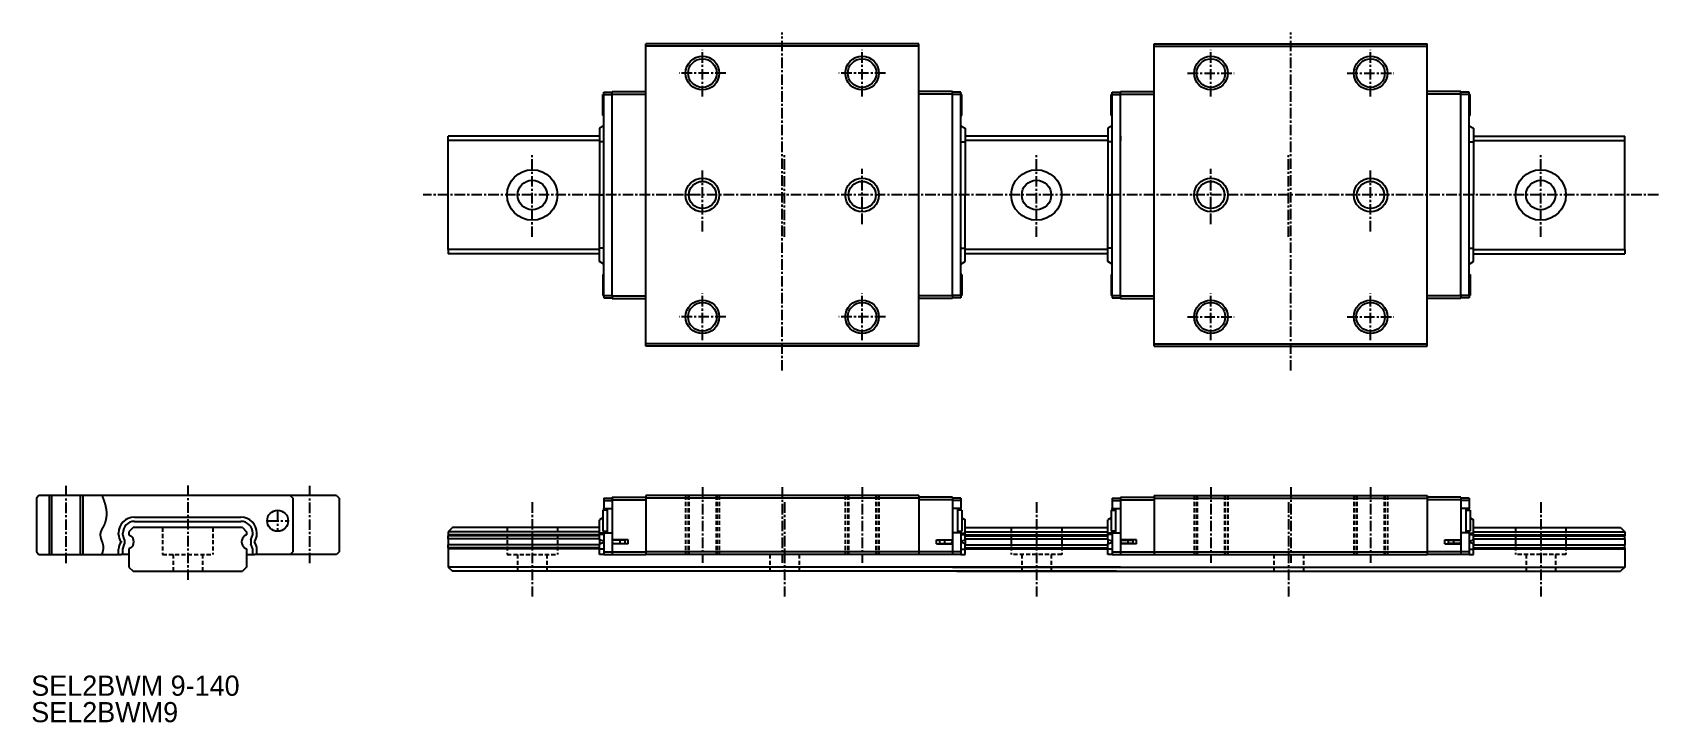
# Model space of a CAD drawing. Extents: x -4 to 189, y 10 to 92.
import ezdxf

# ---------------------------------------------------------------- set-up
doc = ezdxf.new("R2010")
doc.units = 0
doc.linetypes.add('CENTER', pattern=[2, 1.25, -0.25, 0.25, -0.25])
doc.linetypes.add('DASHED', pattern=[0.75, 0.5, -0.25])
doc.layers.get('0').update_dxf_attribs({"linetype": 'CONTINUOUS'})
doc.layers.add('CENTER', color=1, linetype='CENTER')

msp = doc.modelspace()

# ---------------------------------------------------------------- linework, layer by layer
at = {"color": 7, "linetype": 'CONTINUOUS'}
for p, q in [((68.5, 54.47), (68.5, 90.47)), ((101, 90.47), (68.5, 90.47)), ((101, 90.17), (68.5, 90.17)), ((101, 54.47), (101, 90.47)), ((129, 54.47), (129, 90.47)), ((129, 90.47), (161.5, 90.47)), ((129, 90.17), (161.5, 90.17)), ((161.5, 54.47), (161.5, 90.47)), ((63.5, 84.42), (63.4, 84.42)), ((63.4, 81.92), (63.4, 84.42)), ((63.5, 84.42), (63.5, 84.72)), ((63.5, 84.72), (64.5, 84.72)), ((63.5, 60.52), (63.5, 84.42)), ((63.5, 84.42), (64.5, 84.42)), ((64.5, 84.77), (68.5, 84.77)), ((64.5, 84.47), (64.5, 84.77)), ((64.5, 84.47), (68.5, 84.47)), ((64.5, 60.47), (64.5, 84.47)), ((105, 84.77), (101, 84.77)), ((105, 84.47), (101, 84.47)), ((105, 84.47), (105, 84.77)), ((106, 84.72), (105, 84.72)), ((105, 60.47), (105, 84.47)), ((106, 84.42), (105, 84.42)), ((106, 84.42), (106, 84.72)), ((106, 60.52), (106, 84.42)), ((106.1, 84.42), (106, 84.42)), ((106.1, 81.92), (106.1, 84.42)), ((123.9, 81.92), (123.9, 84.42)), ((123.9, 84.42), (124, 84.42)), ((124, 84.42), (124, 84.72)), ((124, 84.72), (125, 84.72)), ((124, 60.52), (124, 84.42)), ((124, 84.42), (125, 84.42)), ((125, 84.77), (129, 84.77)), ((125, 84.47), (125, 84.77)), ((125, 84.47), (129, 84.47)), ((125, 60.47), (125, 84.47)), ((165.5, 84.77), (161.5, 84.77)), ((165.5, 84.47), (161.5, 84.47)), ((165.5, 84.47), (165.5, 84.77)), ((166.5, 84.72), (165.5, 84.72)), ((165.5, 60.47), (165.5, 84.47)), ((166.5, 84.42), (165.5, 84.42)), ((166.5, 84.42), (166.5, 84.72)), ((166.5, 60.52), (166.5, 84.42)), ((166.5, 84.42), (166.6, 84.42)), ((166.6, 81.92), (166.6, 84.42)), ((63.4, 81.92), (63.5, 81.92)), ((106, 81.92), (106.1, 81.92)), ((124, 81.92), (123.9, 81.92)), ((166.6, 81.92), (166.5, 81.92)), ((45, 78.97), (45, 79.47)), ((63, 79.47), (45, 79.47)), ((63.5, 80.7), (63, 80.4)), ((63, 80.4), (63, 78.8)), ((106, 80.7), (106.5, 80.4)), ((106.5, 80.4), (106.5, 78.8)), ((123.5, 79.47), (106.5, 79.47)), ((124, 80.7), (123.5, 80.4)), ((123.5, 80.4), (123.5, 78.8)), ((125, 79.47), (125, 78.97)), ((166.5, 80.7), (167, 80.4)), ((167, 80.4), (167, 78.8)), ((167, 79.47), (185, 79.47)), ((185, 78.97), (185, 79.47)), ((45, 65.97), (45, 78.97)), ((63, 78.97), (45, 78.97)), ((63, 78.8), (63, 72.47)), ((63.5, 78.8), (63, 78.8)), ((106, 78.8), (106.5, 78.8)), ((123.5, 78.97), (106.5, 78.97)), ((106.5, 78.8), (106.5, 72.47)), ((123.5, 78.8), (123.5, 72.47)), ((124, 78.8), (123.5, 78.8)), ((166.5, 78.8), (167, 78.8)), ((167, 78.97), (185, 78.97)), ((167, 78.8), (167, 72.47)), ((185, 65.97), (185, 78.97)), ((63, 72.47), (63.5, 72.47)), ((63, 66.14), (63, 72.47)), ((106.5, 72.47), (106, 72.47)), ((106.5, 66.14), (106.5, 72.47)), ((123.5, 66.14), (123.5, 72.47)), ((123.5, 72.47), (124, 72.47)), ((167, 72.47), (166.5, 72.47)), ((167, 66.14), (167, 72.47)), ((45, 65.97), (45, 65.47)), ((63, 65.97), (45, 65.97)), ((63.5, 66.14), (63, 66.14)), ((63, 64.54), (63, 66.14)), ((106, 66.14), (106.5, 66.14)), ((106.5, 64.54), (106.5, 66.14)), ((123.5, 65.97), (106.5, 65.97)), ((123.5, 64.54), (123.5, 66.14)), ((124, 66.14), (123.5, 66.14)), ((125, 65.47), (125, 65.97)), ((166.5, 66.14), (167, 66.14)), ((167, 64.54), (167, 66.14)), ((167, 65.97), (185, 65.97)), ((185, 65.97), (185, 65.47)), ((63, 65.47), (45, 65.47)), ((63.5, 64.24), (63, 64.54)), ((106, 64.24), (106.5, 64.54)), ((123.5, 65.47), (106.5, 65.47)), ((124, 64.24), (123.5, 64.54)), ((166.5, 64.24), (167, 64.54)), ((167, 65.47), (185, 65.47)), ((63.4, 63.02), (63.4, 60.52)), ((63.5, 63.02), (63.4, 63.02)), ((106.1, 63.02), (106, 63.02)), ((106.1, 63.02), (106.1, 60.52)), ((123.9, 63.02), (123.9, 60.52)), ((123.9, 63.02), (124, 63.02)), ((166.5, 63.02), (166.6, 63.02)), ((166.6, 63.02), (166.6, 60.52)), ((63.4, 60.52), (63.5, 60.52)), ((63.5, 60.52), (63.5, 60.22)), ((63.5, 60.52), (64.5, 60.52)), ((63.5, 60.22), (64.5, 60.22)), ((64.5, 60.47), (68.5, 60.47)), ((64.5, 60.47), (64.5, 60.17)), ((64.5, 60.17), (68.5, 60.17)), ((105, 60.47), (101, 60.47)), ((105, 60.17), (101, 60.17)), ((106, 60.52), (105, 60.52)), ((105, 60.47), (105, 60.17)), ((106, 60.22), (105, 60.22)), ((106, 60.52), (106.1, 60.52)), ((106, 60.52), (106, 60.22)), ((124, 60.52), (123.9, 60.52)), ((124, 60.52), (124, 60.22)), ((124, 60.52), (125, 60.52)), ((124, 60.22), (125, 60.22)), ((125, 60.47), (129, 60.47)), ((125, 60.47), (125, 60.17)), ((125, 60.17), (129, 60.17)), ((165.5, 60.47), (161.5, 60.47)), ((165.5, 60.17), (161.5, 60.17)), ((166.5, 60.52), (165.5, 60.52)), ((165.5, 60.47), (165.5, 60.17)), ((166.5, 60.22), (165.5, 60.22)), ((166.5, 60.52), (166.5, 60.22)), ((166.6, 60.52), (166.5, 60.52)), ((101, 54.77), (68.5, 54.77)), ((101, 54.47), (68.5, 54.47)), ((129, 54.77), (161.5, 54.77)), ((129, 54.47), (161.5, 54.47)), ((-3.7, 36.7), (-4, 36.4)), ((-4, 36.4), (-4, 30)), ((31.7, 36.7), (-3.7, 36.7)), ((-2.2, 36.7), (-2.2, 29.7)), ((1.2, 36.7), (1.2, 29.7)), ((26.2, 36.7), (26.5, 36.4)), ((26.5, 36.4), (26.5, 30)), ((31.7, 36.7), (32, 36.4)), ((32, 36.4), (32, 30)), ((63.9, 34.95), (63.4, 34.95)), ((63.4, 34.95), (63.4, 32.45)), ((63.5, 36.4), (64.5, 36.4)), ((63.5, 36.4), (63.5, 36.1)), ((63.5, 36.1), (64.5, 36.1)), ((63.5, 36.1), (63.5, 35.15)), ((63.5, 34.95), (63.5, 35.15)), ((63.5, 35.15), (64.5, 35.15)), ((63.9, 35.15), (63.9, 32.25)), ((64.5, 36.5), (68.5, 36.5)), ((64.5, 36.5), (64.5, 36.2)), ((64.5, 36.2), (68.5, 36.2)), ((64.5, 36.2), (64.5, 31.45)), ((101, 36.7), (68.5, 36.7)), ((68.5, 36.7), (68.5, 36.4)), ((101, 36.4), (68.5, 36.4)), ((68.5, 36.4), (68.5, 30)), ((101, 36.7), (101, 36.4)), ((105, 36.5), (101, 36.5)), ((101, 36.4), (101, 30)), ((105, 36.2), (101, 36.2)), ((105, 36.5), (105, 36.2)), ((106, 36.4), (105, 36.4)), ((105, 36.2), (105, 31.45)), ((106, 36.1), (105, 36.1)), ((106, 35.15), (105, 35.15)), ((105.6, 35.15), (105.6, 32.25)), ((106.1, 34.95), (105.6, 34.95)), ((106, 36.4), (106, 36.1)), ((106, 36.1), (106, 35.15)), ((106, 34.95), (106, 35.15)), ((106.1, 34.95), (106.1, 32.45)), ((123.9, 34.95), (124.4, 34.95)), ((123.9, 34.95), (123.9, 32.45)), ((124, 36.4), (124, 36.1)), ((124, 36.4), (125, 36.4)), ((124, 36.1), (124, 35.15)), ((124, 36.1), (125, 36.1)), ((124, 34.95), (124, 35.15)), ((124, 35.15), (125, 35.15)), ((124.4, 35.15), (124.4, 32.25)), ((125, 36.5), (129, 36.5)), ((125, 36.5), (125, 36.2)), ((125, 36.2), (129, 36.2)), ((125, 36.2), (125, 31.45)), ((129, 36.7), (161.5, 36.7)), ((129, 36.7), (129, 36.4)), ((129, 36.4), (161.5, 36.4)), ((129, 36.4), (129, 30)), ((161.5, 36.7), (161.5, 36.4)), ((165.5, 36.5), (161.5, 36.5)), ((161.5, 36.4), (161.5, 30)), ((165.5, 36.2), (161.5, 36.2)), ((165.5, 36.5), (165.5, 36.2)), ((166.5, 36.4), (165.5, 36.4)), ((165.5, 36.2), (165.5, 31.45)), ((166.5, 36.1), (165.5, 36.1)), ((166.5, 35.15), (165.5, 35.15)), ((166.1, 35.15), (166.1, 32.25)), ((166.1, 34.95), (166.6, 34.95)), ((166.5, 36.4), (166.5, 36.1)), ((166.5, 36.1), (166.5, 35.15)), ((166.5, 34.95), (166.5, 35.15)), ((166.6, 34.95), (166.6, 32.45)), ((7.5, 32.9), (7, 32.4)), ((20.5, 32.9), (7.5, 32.9)), ((7.67, 34.13), (20.33, 34.13)), ((7.67, 33.63), (20.33, 33.63)), ((20.5, 32.9), (21, 32.4)), ((45.5, 32.9), (45, 32.4)), ((63, 32.9), (45.5, 32.9)), ((63.4, 34.07), (63, 33.83)), ((63, 32.23), (63, 33.83)), ((106.1, 34.07), (106.5, 33.83)), ((106.5, 32.23), (106.5, 33.83)), ((106.5, 32.9), (123.5, 32.9)), ((123.9, 34.07), (123.5, 33.83)), ((123.5, 32.23), (123.5, 33.83)), ((166.6, 34.07), (167, 33.83)), ((167, 32.23), (167, 33.83)), ((167, 32.9), (184.5, 32.9)), ((184.5, 32.9), (185, 32.4)), ((5.77, 32.07), (5.77, 32.23)), ((6.06, 31.26), (6.06, 31.14)), ((6.27, 32.07), (6.27, 32.23)), ((6.49, 31.45), (6.27, 32.07)), ((6.49, 31.45), (6.49, 30.95)), ((7, 32.4), (7, 32.03)), ((7, 32.03), (7.23, 31.9)), ((21, 32.03), (20.77, 31.9)), ((21, 32.4), (21, 32.03)), ((21.51, 31.45), (21.73, 32.07)), ((21.51, 31.45), (21.51, 30.95)), ((21.73, 32.07), (21.73, 32.23)), ((21.95, 31.26), (21.95, 31.14)), ((22.23, 32.07), (22.23, 32.23)), ((63, 32.4), (45, 32.4)), ((45, 32.4), (45, 32.4)), ((45, 32.4), (45, 32.03)), ((63, 32.03), (45, 32.03)), ((45, 32.03), (45, 31.9)), ((63, 31.9), (45, 31.9)), ((45, 31.55), (45, 31.9)), ((63, 31.55), (45, 31.55)), ((45, 31.55), (45, 30.85)), ((63.5, 32.23), (63, 32.23)), ((63, 32.07), (63, 32.23)), ((63, 31.45), (63, 32.07)), ((63.5, 32.07), (63, 32.07)), ((63, 31.45), (63, 30.95)), ((63.5, 31.26), (63, 31.45)), ((63, 30.95), (63.5, 31.14)), ((63.4, 32.45), (63.9, 32.45)), ((63.5, 32.25), (63.5, 32.45)), ((63.5, 32.25), (64.5, 32.25)), ((63.5, 32.25), (63.5, 30)), ((66.4, 31.45), (64.5, 31.45)), ((64.5, 31.45), (64.5, 30.95)), ((65.4, 31.4), (64.7, 31.4)), ((64.7, 31), (65.4, 31)), ((65, 31.4), (65, 31.45)), ((65, 30.95), (65, 31)), ((65.33, 31.4), (65.33, 31.45)), ((65.33, 30.95), (65.33, 31)), ((65.4, 31.4), (65.4, 31)), ((66, 31.4), (65.4, 31.4)), ((65.4, 31), (66, 31)), ((66, 31.4), (66, 31)), ((66.4, 30.95), (66.4, 31.45)), ((103.1, 30.95), (103.1, 31.45)), ((103.1, 31.45), (105, 31.45)), ((104.1, 31.4), (103.5, 31.4)), ((103.5, 31), (103.5, 31.4)), ((103.5, 31), (104.1, 31)), ((104.1, 31), (104.1, 31.4)), ((104.8, 31.4), (104.1, 31.4)), ((104.1, 31), (104.8, 31)), ((104.17, 31.4), (104.17, 31.45)), ((104.17, 30.95), (104.17, 31)), ((104.5, 31.4), (104.5, 31.45)), ((104.5, 30.95), (104.5, 31)), ((106, 32.25), (105, 32.25)), ((105, 31.45), (105, 30.95)), ((105.6, 32.45), (106.1, 32.45)), ((106, 32.25), (106, 32.45)), ((106, 32.25), (106, 30)), ((106, 32.23), (106.5, 32.23)), ((106, 32.07), (106.5, 32.07)), ((106, 31.26), (106.5, 31.45)), ((106.5, 30.95), (106, 31.14)), ((106.5, 32.4), (123.5, 32.4)), ((106.5, 32.07), (106.5, 32.23)), ((106.5, 31.45), (106.5, 32.07)), ((106.5, 32.03), (123.5, 32.03)), ((106.5, 31.9), (123.5, 31.9)), ((106.5, 31.55), (123.5, 31.55)), ((106.5, 31.45), (106.5, 30.95)), ((124, 32.23), (123.5, 32.23)), ((123.5, 32.07), (123.5, 32.23)), ((124, 32.07), (123.5, 32.07)), ((123.5, 31.45), (123.5, 32.07)), ((124, 31.26), (123.5, 31.45)), ((123.5, 31.45), (123.5, 30.95)), ((123.5, 30.95), (124, 31.14)), ((124.4, 32.45), (123.9, 32.45)), ((124, 32.25), (124, 32.45)), ((124, 32.25), (124, 30)), ((124, 32.25), (125, 32.25)), ((125, 31.45), (125, 30.95)), ((126.9, 31.45), (125, 31.45)), ((125.2, 31.4), (125.9, 31.4)), ((125.9, 31), (125.2, 31)), ((125.5, 31.4), (125.5, 31.45)), ((125.5, 30.95), (125.5, 31)), ((125.83, 31.4), (125.83, 31.45)), ((125.83, 30.95), (125.83, 31)), ((125.9, 31.4), (126.5, 31.4)), ((125.9, 31), (125.9, 31.4)), ((126.5, 31), (125.9, 31)), ((126.5, 31), (126.5, 31.4)), ((126.9, 30.95), (126.9, 31.45)), ((163.6, 31.45), (165.5, 31.45)), ((163.6, 30.95), (163.6, 31.45)), ((164, 31.4), (164.6, 31.4)), ((164, 31.4), (164, 31)), ((164.6, 31), (164, 31)), ((164.6, 31.4), (165.3, 31.4)), ((164.6, 31.4), (164.6, 31)), ((165.3, 31), (164.6, 31)), ((164.67, 31.4), (164.67, 31.45)), ((164.67, 30.95), (164.67, 31)), ((165, 31.4), (165, 31.45)), ((165, 30.95), (165, 31)), ((166.5, 32.25), (165.5, 32.25)), ((165.5, 31.45), (165.5, 30.95)), ((166.6, 32.45), (166.1, 32.45)), ((166.5, 32.25), (166.5, 32.45)), ((166.5, 32.25), (166.5, 30)), ((166.5, 32.23), (167, 32.23)), ((166.5, 32.07), (167, 32.07)), ((166.5, 31.26), (167, 31.45)), ((167, 30.95), (166.5, 31.14)), ((167, 32.4), (185, 32.4)), ((167, 32.07), (167, 32.23)), ((167, 31.45), (167, 32.07)), ((167, 32.03), (185, 32.03)), ((167, 31.9), (185, 31.9)), ((167, 31.55), (185, 31.55)), ((167, 31.45), (167, 30.95)), ((185, 32.4), (185, 32.03)), ((185, 32.4), (185, 32.4)), ((185, 32.03), (185, 31.9)), ((185, 31.55), (185, 31.9)), ((185, 31.55), (185, 30.85)), ((-4, 30), (-3.7, 29.7)), ((-3.7, 29.7), (-3.5, 29.7)), ((-3.5, 29.7), (-3.45, 29.7)), ((-3.45, 29.7), (5.77, 29.7)), ((5.77, 29.7), (5.77, 30.33)), ((5.77, 29.7), (6.07, 29.7)), ((7, 29.7), (6.07, 29.7)), ((6.27, 30.33), (6.49, 30.95)), ((6.27, 29.7), (6.27, 30.33)), ((7.23, 30.5), (7, 30.37)), ((7, 30.37), (7, 28.2)), ((20.77, 30.5), (21, 30.37)), ((21, 30.37), (21, 28.2)), ((21, 29.7), (21.93, 29.7)), ((21.73, 30.33), (21.51, 30.95)), ((21.73, 29.7), (21.73, 30.33)), ((22.23, 29.7), (21.93, 29.7)), ((22.23, 29.7), (22.23, 30.33)), ((31.45, 29.7), (22.23, 29.7)), ((26, 29.7), (25.95, 29.7)), ((26.2, 29.7), (26, 29.7)), ((26.5, 30), (26.2, 29.7)), ((31.5, 29.7), (31.45, 29.7)), ((31.7, 29.7), (31.5, 29.7)), ((32, 30), (31.7, 29.7)), ((63, 30.85), (45, 30.85)), ((45, 30.5), (45, 30.85)), ((63, 30.5), (45, 30.5)), ((45, 30.5), (45, 30.37)), ((63, 30.37), (45, 30.37)), ((45, 30.37), (45, 28.2)), ((63, 30.33), (63, 30.95)), ((63.5, 30.33), (63, 30.33)), ((63, 29.7), (63, 30.33)), ((63.5, 29.7), (63, 29.7)), ((63.5, 30), (64.5, 30)), ((63.5, 30), (63.5, 29.7)), ((63.5, 29.7), (64.5, 29.7)), ((64.5, 30.95), (64.5, 30)), ((66.4, 30.95), (64.5, 30.95)), ((64.5, 30), (68.5, 30)), ((64.5, 30), (64.5, 29.7)), ((64.5, 29.7), (68.5, 29.7)), ((101, 30), (68.5, 30)), ((68.5, 30), (68.5, 29.7)), ((101, 29.7), (68.5, 29.7)), ((101, 30), (101, 29.7)), ((105, 30), (101, 30)), ((105, 29.7), (101, 29.7)), ((103.1, 30.95), (105, 30.95)), ((105, 30.95), (105, 30)), ((106, 30), (105, 30)), ((105, 30), (105, 29.7)), ((106, 29.7), (105, 29.7)), ((106, 30.33), (106.5, 30.33)), ((106, 30), (106, 29.7)), ((106, 29.7), (106.5, 29.7)), ((106.5, 30.33), (106.5, 30.95)), ((106.5, 30.85), (123.5, 30.85)), ((106.5, 30.5), (123.5, 30.5)), ((106.5, 30.37), (123.5, 30.37)), ((106.5, 29.7), (106.5, 30.33)), ((123.5, 30.33), (123.5, 30.95)), ((124, 30.33), (123.5, 30.33)), ((123.5, 29.7), (123.5, 30.33)), ((124, 29.7), (123.5, 29.7)), ((124, 30), (124, 29.7)), ((124, 30), (125, 30)), ((124, 29.7), (125, 29.7)), ((126.9, 30.95), (125, 30.95)), ((125, 30.95), (125, 30)), ((125, 30), (129, 30)), ((125, 30), (125, 29.7)), ((125, 29.7), (129, 29.7)), ((129, 30), (161.5, 30)), ((129, 30), (129, 29.7)), ((129, 29.7), (161.5, 29.7)), ((165.5, 30), (161.5, 30)), ((161.5, 30), (161.5, 29.7)), ((165.5, 29.7), (161.5, 29.7)), ((163.6, 30.95), (165.5, 30.95)), ((165.5, 30.95), (165.5, 30)), ((166.5, 30), (165.5, 30)), ((165.5, 30), (165.5, 29.7)), ((166.5, 29.7), (165.5, 29.7)), ((166.5, 30.33), (167, 30.33)), ((166.5, 30), (166.5, 29.7)), ((166.5, 29.7), (167, 29.7)), ((167, 30.33), (167, 30.95)), ((167, 30.85), (185, 30.85)), ((167, 30.5), (185, 30.5)), ((167, 30.37), (185, 30.37)), ((167, 29.7), (167, 30.33)), ((185, 30.5), (185, 30.85)), ((185, 30.5), (185, 30.37)), ((185, 30.37), (185, 28.2)), ((7, 28.2), (7.5, 27.7)), ((7.5, 27.7), (20.5, 27.7)), ((21, 28.2), (20.5, 27.7)), ((125, 28.2), (45, 28.2)), ((45, 28.2), (45.5, 27.7)), ((124.5, 27.7), (45.5, 27.7)), ((105, 28.2), (185, 28.2)), ((105.5, 27.7), (184.5, 27.7)), ((185, 28.2), (184.5, 27.7))]:
    msp.add_line(p, q, dxfattribs=at)
at = {"color": 3, "linetype": 'CONTINUOUS'}
for p, q in [((-2.5, 36.7), (-2.5, 29.7)), ((1.5, 36.7), (1.5, 29.7))]:
    msp.add_line(p, q, dxfattribs=at)
at = {"color": 3, "linetype": 'DASHED'}
for p, q in [((73.25, 36.7), (73.25, 29.7)), ((73.55, 36.7), (73.55, 29.7)), ((73.63, 36.7), (73.63, 29.7)), ((76.88, 36.7), (76.88, 29.7)), ((76.95, 36.7), (76.95, 29.7)), ((77.25, 36.7), (77.25, 29.7)), ((92.25, 36.7), (92.25, 29.7)), ((92.55, 36.7), (92.55, 29.7)), ((92.62, 36.7), (92.62, 29.7)), ((95.87, 36.7), (95.87, 29.7)), ((95.95, 36.7), (95.95, 29.7)), ((96.25, 36.7), (96.25, 29.7)), ((133.75, 36.7), (133.75, 29.7)), ((134.05, 36.7), (134.05, 29.7)), ((134.13, 36.7), (134.13, 29.7)), ((137.38, 36.7), (137.38, 29.7)), ((137.45, 36.7), (137.45, 29.7)), ((137.75, 36.7), (137.75, 29.7)), ((152.75, 36.7), (152.75, 29.7)), ((153.05, 36.7), (153.05, 29.7)), ((153.12, 36.7), (153.12, 29.7)), ((156.37, 36.7), (156.37, 29.7)), ((156.45, 36.7), (156.45, 29.7)), ((156.75, 36.7), (156.75, 29.7)), ((11, 32.9), (11, 29.7)), ((17, 32.9), (17, 29.7)), ((52, 32.9), (52, 29.7)), ((58, 32.9), (58, 29.7)), ((112, 32.9), (112, 29.7)), ((118, 32.9), (118, 29.7)), ((172, 32.9), (172, 29.7)), ((178, 32.9), (178, 29.7)), ((11, 29.7), (17, 29.7)), ((12.25, 29.7), (12.25, 27.7)), ((15.75, 29.7), (15.75, 27.7)), ((52, 29.7), (58, 29.7)), ((53.25, 29.7), (53.25, 27.7)), ((56.75, 29.7), (56.75, 27.7)), ((83.25, 29.7), (83.25, 27.7)), ((86.75, 29.7), (86.75, 27.7)), ((118, 29.7), (112, 29.7)), ((113.25, 29.7), (113.25, 27.7)), ((116.75, 29.7), (116.75, 27.7)), ((143.25, 29.7), (143.25, 27.7)), ((146.75, 29.7), (146.75, 27.7)), ((178, 29.7), (172, 29.7)), ((173.25, 29.7), (173.25, 27.7)), ((176.75, 29.7), (176.75, 27.7))]:
    msp.add_line(p, q, dxfattribs=at)
at = {"color": 3}
msp.add_polyline3d([(3.8, 36.7, 0), (3.81, 36.67, 0), (3.82, 36.65, 0), (3.83, 36.62, 0), (3.84, 36.59, 0), (3.85, 36.57, 0), (3.86, 36.54, 0), (3.87, 36.51, 0), (3.88, 36.49, 0), (3.89, 36.46, 0), (3.9, 36.43, 0), (3.91, 36.41, 0), (3.92, 36.38, 0), (3.93, 36.35, 0), (3.94, 36.32, 0), (3.95, 36.3, 0), (3.96, 36.27, 0), (3.97, 36.24, 0), (3.98, 36.22, 0), (3.99, 36.19, 0), (4, 36.16, 0), (4.01, 36.14, 0), (4.02, 36.11, 0), (4.03, 36.08, 0), (4.04, 36.06, 0), (4.04, 36.03, 0), (4.05, 36, 0), (4.06, 35.97, 0), (4.07, 35.95, 0), (4.08, 35.92, 0), (4.09, 35.89, 0), (4.1, 35.87, 0), (4.11, 35.84, 0), (4.12, 35.81, 0), (4.12, 35.78, 0), (4.13, 35.76, 0), (4.14, 35.73, 0), (4.15, 35.7, 0), (4.16, 35.68, 0), (4.16, 35.65, 0), (4.17, 35.62, 0), (4.18, 35.59, 0), (4.19, 35.57, 0), (4.19, 35.54, 0), (4.2, 35.51, 0), (4.21, 35.48, 0), (4.21, 35.46, 0), (4.22, 35.43, 0), (4.23, 35.4, 0), (4.23, 35.37, 0), (4.24, 35.35, 0), (4.25, 35.32, 0), (4.25, 35.29, 0), (4.26, 35.26, 0), (4.26, 35.24, 0), (4.27, 35.21, 0), (4.27, 35.18, 0), (4.28, 35.15, 0), (4.28, 35.13, 0), (4.29, 35.1, 0), (4.29, 35.07, 0), (4.29, 35.04, 0), (4.3, 35.01, 0), (4.3, 34.99, 0), (4.3, 34.96, 0), (4.31, 34.93, 0), (4.31, 34.9, 0), (4.31, 34.87, 0), (4.32, 34.84, 0), (4.32, 34.82, 0), (4.32, 34.79, 0), (4.32, 34.76, 0), (4.32, 34.73, 0), (4.33, 34.7, 0), (4.33, 34.67, 0), (4.33, 34.65, 0), (4.33, 34.62, 0), (4.33, 34.59, 0), (4.33, 34.56, 0), (4.33, 34.53, 0), (4.33, 34.5, 0), (4.33, 34.48, 0), (4.33, 34.45, 0), (4.33, 34.42, 0), (4.32, 34.39, 0), (4.32, 34.36, 0), (4.32, 34.33, 0), (4.32, 34.3, 0), (4.32, 34.28, 0), (4.32, 34.25, 0), (4.31, 34.22, 0), (4.31, 34.19, 0), (4.31, 34.16, 0), (4.3, 34.13, 0), (4.3, 34.11, 0), (4.3, 34.08, 0), (4.29, 34.05, 0), (4.29, 34.02, 0), (4.28, 33.99, 0), (4.28, 33.96, 0), (4.27, 33.94, 0), (4.27, 33.91, 0), (4.26, 33.88, 0), (4.26, 33.85, 0), (4.25, 33.82, 0), (4.24, 33.79, 0), (4.24, 33.77, 0), (4.23, 33.74, 0), (4.22, 33.71, 0), (4.22, 33.68, 0), (4.21, 33.65, 0), (4.2, 33.63, 0), (4.19, 33.6, 0), (4.18, 33.57, 0), (4.18, 33.54, 0), (4.17, 33.52, 0), (4.16, 33.49, 0), (4.15, 33.46, 0), (4.14, 33.43, 0), (4.13, 33.41, 0), (4.12, 33.38, 0), (4.11, 33.35, 0), (4.1, 33.32, 0), (4.08, 33.3, 0), (4.07, 33.27, 0), (4.06, 33.24, 0), (4.05, 33.22, 0), (4.04, 33.19, 0), (4.03, 33.16, 0), (4.01, 33.14, 0), (4, 33.11, 0), (3.99, 33.08, 0), (3.97, 33.06, 0), (3.96, 33.03, 0), (3.95, 33, 0), (3.93, 32.98, 0), (3.92, 32.95, 0), (3.9, 32.92, 0), (3.89, 32.9, 0), (3.88, 32.87, 0), (3.86, 32.85, 0), (3.85, 32.82, 0), (3.83, 32.79, 0), (3.82, 32.77, 0), (3.81, 32.74, 0), (3.79, 32.72, 0), (3.78, 32.69, 0), (3.77, 32.66, 0), (3.75, 32.64, 0), (3.74, 32.61, 0), (3.73, 32.59, 0), (3.72, 32.56, 0), (3.71, 32.53, 0), (3.69, 32.51, 0), (3.68, 32.48, 0), (3.67, 32.46, 0), (3.66, 32.43, 0), (3.65, 32.41, 0), (3.64, 32.38, 0), (3.64, 32.35, 0), (3.63, 32.33, 0), (3.62, 32.3, 0), (3.61, 32.27, 0), (3.61, 32.25, 0), (3.6, 32.22, 0), (3.6, 32.2, 0), (3.59, 32.17, 0), (3.59, 32.14, 0), (3.59, 32.12, 0), (3.59, 32.09, 0), (3.59, 32.06, 0), (3.59, 32.04, 0), (3.59, 32.01, 0), (3.59, 31.98, 0), (3.59, 31.96, 0), (3.59, 31.93, 0), (3.59, 31.9, 0), (3.6, 31.87, 0), (3.6, 31.85, 0), (3.61, 31.82, 0), (3.61, 31.79, 0), (3.62, 31.77, 0), (3.62, 31.74, 0), (3.63, 31.71, 0), (3.64, 31.68, 0), (3.64, 31.66, 0), (3.65, 31.63, 0), (3.66, 31.6, 0), (3.67, 31.57, 0), (3.68, 31.55, 0), (3.69, 31.52, 0), (3.69, 31.49, 0), (3.7, 31.46, 0), (3.71, 31.44, 0), (3.72, 31.41, 0), (3.73, 31.38, 0), (3.74, 31.35, 0), (3.75, 31.32, 0), (3.76, 31.3, 0), (3.77, 31.27, 0), (3.78, 31.24, 0), (3.79, 31.21, 0), (3.8, 31.18, 0), (3.81, 31.16, 0), (3.82, 31.13, 0), (3.83, 31.1, 0), (3.84, 31.07, 0), (3.85, 31.04, 0), (3.85, 31.02, 0), (3.86, 30.99, 0), (3.87, 30.96, 0), (3.88, 30.93, 0), (3.88, 30.9, 0), (3.89, 30.88, 0), (3.9, 30.85, 0), (3.9, 30.82, 0), (3.91, 30.79, 0), (3.92, 30.76, 0), (3.92, 30.73, 0), (3.92, 30.71, 0), (3.93, 30.68, 0), (3.93, 30.65, 0), (3.93, 30.62, 0), (3.94, 30.59, 0), (3.94, 30.57, 0), (3.94, 30.54, 0), (3.94, 30.51, 0), (3.94, 30.48, 0), (3.94, 30.45, 0), (3.93, 30.43, 0), (3.93, 30.4, 0), (3.93, 30.37, 0), (3.93, 30.34, 0), (3.92, 30.31, 0), (3.92, 30.29, 0), (3.91, 30.26, 0), (3.91, 30.23, 0), (3.91, 30.2, 0), (3.9, 30.17, 0), (3.89, 30.15, 0), (3.89, 30.12, 0), (3.88, 30.09, 0), (3.87, 30.06, 0), (3.87, 30.03, 0), (3.86, 30.01, 0), (3.85, 29.98, 0), (3.85, 29.95, 0), (3.84, 29.92, 0), (3.83, 29.9, 0), (3.82, 29.87, 0), (3.81, 29.84, 0), (3.81, 29.81, 0), (3.8, 29.78, 0), (3.79, 29.76, 0), (3.78, 29.73, 0), (3.77, 29.7, 0)], dxfattribs=at)
at = {"color": 3, "linetype": 'CONTINUOUS'}
for centre in [(75.25, 86.97), (94.25, 86.97), (135.75, 86.97), (154.75, 86.97), (75.25, 72.47), (94.25, 72.47), (135.75, 72.47), (154.75, 72.47), (75.25, 57.97), (94.25, 57.97), (135.75, 57.97), (154.75, 57.97)]:
    msp.add_circle(centre, 2, dxfattribs=at)
at = {"color": 7, "linetype": 'CONTINUOUS'}
for centre, radius in [((75.25, 86.97), 1.7), ((94.25, 86.97), 1.7), ((135.75, 86.97), 1.7), ((154.75, 86.97), 1.7), ((55, 72.47), 3), ((115, 72.47), 3), ((115, 72.47), 3), ((175, 72.47), 3), ((55, 72.47), 1.75), ((75.25, 72.47), 1.62), ((94.25, 72.47), 1.62), ((115, 72.47), 1.75), ((115, 72.47), 1.75), ((135.75, 72.47), 1.62), ((154.75, 72.47), 1.62), ((175, 72.47), 1.75), ((75.25, 57.97), 1.7), ((94.25, 57.97), 1.7), ((135.75, 57.97), 1.7), ((154.75, 57.97), 1.7), ((24.7, 33.7), 1.25)]:
    msp.add_circle(centre, radius, dxfattribs=at)
for centre, radius, start, end in [((7.67, 32.23), 1.9, 90.0008, 179.9992), ((7.67, 32.23), 1.4, 90.0008, 179.9992), ((20.33, 32.23), 1.9, 0.0008, 89.9992), ((20.33, 32.23), 1.4, 0.0008, 89.9992), ((7.07, 32.07), 1.3, 179.9977, 218.646), ((7.07, 30.33), 1.3, 141.354, 180.0023), ((6.71, 31.2), 0.875, 306.7856, 53.2144), ((21.29, 31.2), 0.875, 126.7856, 233.2144), ((20.93, 32.07), 1.3, 321.354, 0.0023), ((20.93, 30.33), 1.3, 359.9977, 38.646), ((64.7, 31.2), 0.2, 90, 180), ((64.7, 31.2), 0.2, 180, 270), ((104.8, 31.2), 0.2, 0, 90), ((104.8, 31.2), 0.2, 270, 0), ((125.2, 31.2), 0.2, 90, 180), ((125.2, 31.2), 0.2, 180, 270), ((165.3, 31.2), 0.2, 0, 90), ((165.3, 31.2), 0.2, 270, 0)]:
    msp.add_arc(centre, radius, start, end, dxfattribs=at)
at = {"layer": 'CENTER', "color": 1, "linetype": 'CENTER'}
for p, q in [((84.75, 51.57), (84.75, 91.8)), ((145.25, 51.57), (145.25, 91.8)), ((75.25, 84.2), (75.25, 89.73)), ((94.25, 84.2), (94.25, 89.73)), ((135.75, 84.2), (135.75, 89.73)), ((154.75, 84.2), (154.75, 89.73)), ((78.02, 86.97), (72.48, 86.97)), ((97.02, 86.97), (91.48, 86.97)), ((132.98, 86.97), (138.52, 86.97)), ((151.98, 86.97), (157.52, 86.97)), ((55, 67.47), (55, 77.47)), ((85, 67.47), (85, 77.47)), ((115, 67.47), (115, 77.47)), ((115, 67.47), (115, 77.47)), ((145, 67.47), (145, 77.47)), ((175, 67.47), (175, 77.47)), ((75.25, 68.13), (75.25, 75.6)), ((94.25, 69), (94.25, 75.6)), ((135.75, 69), (135.75, 75.6)), ((154.75, 68.13), (154.75, 75.6)), ((189.01, 72.47), (42, 72.47)), ((75.25, 55.2), (75.25, 60.73)), ((94.25, 55.2), (94.25, 60.73)), ((135.75, 55.2), (135.75, 60.73)), ((154.75, 55.2), (154.75, 60.73)), ((78.02, 57.97), (72.48, 57.97)), ((97.02, 57.97), (91.48, 57.97)), ((132.98, 57.97), (138.52, 57.97)), ((151.98, 57.97), (157.52, 57.97)), ((-0.5, 37.87), (-0.5, 28.67)), ((14, 37.9), (14, 26.67)), ((28.5, 37.87), (28.5, 28.67)), ((75.25, 37.7), (75.25, 28.7)), ((84.75, 37.7), (84.75, 28.7)), ((94.25, 37.7), (94.25, 28.7)), ((135.75, 37.7), (135.75, 28.7)), ((145.25, 37.7), (145.25, 28.7)), ((154.75, 37.7), (154.75, 28.7)), ((24.7, 34.83), (24.7, 32.5)), ((55, 35.9), (55, 24.7)), ((85, 35.9), (85, 24.7)), ((115, 35.9), (115, 24.7)), ((145, 35.9), (145, 24.7)), ((175, 35.9), (175, 24.7)), ((23.58, 33.7), (25.85, 33.7))]:
    msp.add_line(p, q, dxfattribs=at)

# ---------------------------------------------------------------- texts
at = {"color": 7, "linetype": 'CONTINUOUS'}
for s, p in [('SEL2BWM 9-140', (-4.62, 12.88)), ('SEL2BWM9', (-4.62, 9.73))]:
    msp.add_text(s, height=2.4, dxfattribs=at).set_placement(p)

doc.saveas('drawing.dxf')
